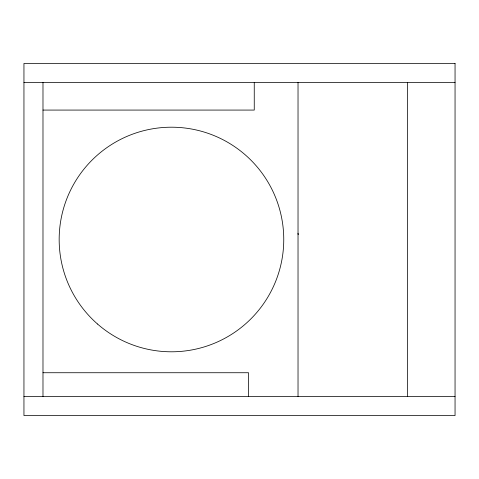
<?xml version="1.0" encoding="UTF-8"?>
<svg xmlns="http://www.w3.org/2000/svg" width="479" height="479" viewBox="0 0 479 479"><rect width="100%" height="100%" fill="white"/><g stroke="black" fill="none" stroke-linecap="round" stroke-linejoin="round"><path stroke-width="0.72" d="M23.95 82.478L455.05 82.478M42.984 110.074L254.253 110.074L254.253 82.478M42.984 372.734L248.541 372.734L248.541 396.522M23.95 396.522L455.05 396.522M298.028 233.231L298.195 234.68M407.467 82.478L407.467 396.522M298.028 82.478L298.028 396.522M42.984 82.478L42.984 396.522M455.05 63.444L23.95 63.444L23.95 415.556L455.05 415.556L455.05 63.444M97.536 324.032A112.296 112.296 0 0 0 281.628 261.253A112.296 112.296 0 0 0 135.21 133.216A112.296 112.296 0 0 0 97.536 324.032"/></g></svg>
